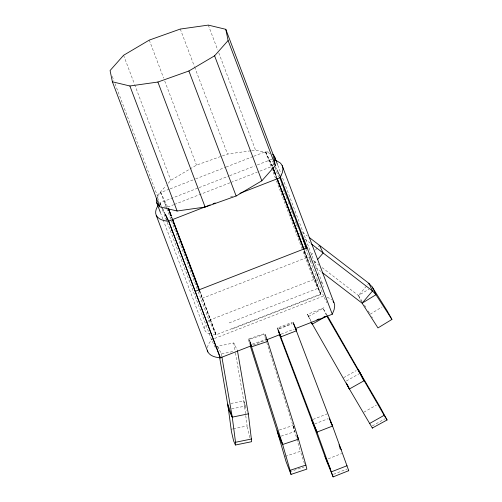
<?xml version="1.0" encoding="UTF-8"?>
<svg xmlns="http://www.w3.org/2000/svg" width="502" height="502" viewBox="0 0 502 502"><rect width="100%" height="100%" fill="white"/><g stroke="black" fill="none" stroke-linecap="round" stroke-linejoin="round"><path stroke-width="0.38" stroke-dasharray="2.51 1.88" d="M207.339 347.629L208.462 344.165L211.668 339.603M310.562 255.813L309.081 257.557L311.077 261.737M311.058 255.229L313.537 252.318M315.513 249.99L319.473 245.334M314.233 263.468L316.706 260.557M361.785 302.486L358.447 295.527L368.844 283.304M158.237 200.053L157.314 195.56L166.143 185.583M168.22 183.236L170.818 180.3L189.273 169.4M322.121 267.591L358.447 295.527L368.989 289.089M370.206 314.202L382.066 306.954M189.932 169.005L196.52 165.114L221.62 156.166M207.301 322.278A37.656 12.958 -20.7 0 1 209.033 320.339L209.158 320.263M308.504 316.517L323.947 307.833L307.481 314.352L311.221 321.242M343.606 377.686L356.188 370.608M346.386 380.968L358.968 373.89M363.799 412.205L376.387 405.127M372.289 425.922L384.877 418.844M197.16 288.926L160.728 192.511L169.45 189.116M170.178 188.827L194.901 179.201M195.629 178.919L225.436 167.304M226.164 167.022L253.064 156.542M253.792 156.26L265.426 151.73L272.398 166.275L257.877 171.929M211.53 339.685L159.843 202.908L198.403 187.892M199.125 187.61L228.956 175.989M229.684 175.706L254.414 166.074M257.325 164.938L271.877 159.272L272.981 162.196M167.693 207.056L173.648 204.741M174.37 204.458L230.28 182.678M231.008 182.395L257.149 172.217M230.468 197.01L234.101 195.592M202.18 298.32L306.879 257.532M198.259 291.838L209.033 320.339L313.719 279.532A45.82 15.769 -20.7 0 1 317.929 280.568M229.163 322.918L317.942 288.336L303.804 251.113L307.061 257.909M213.231 334.652A37.656 12.958 -20.7 0 0 215.979 334.847L320.69 294.078A275.46 7.63 68.7 0 0 304.413 250.234M232.093 329.03L320.866 294.454L304.124 250.234M213.846 338.756L211.518 339.659L215.879 348.764M214.574 338.473L323.545 296.023L326.796 302.806M278.805 327.492L292.258 322.253M278.717 328.615L292.164 323.376M279.325 328.866L292.07 323.903M253.115 345.069L266.066 340.023M281.183 334.137L294.134 329.092M313.047 419.402L327.204 413.886M314.723 423.92L328.176 418.674M328.245 458.803L341.693 453.563M333.541 474.296L346.995 469.056M222.361 155.902L227.525 154.064L250.994 150.757M248.86 338.825L263.983 333.774L264.692 336.014M250.617 338.982L264.322 334.401M252.242 344.14L265.928 339.572M279.307 430.045L292.992 425.47M281.145 436.125L294.831 431.557L266.813 342.728M285.262 456.362L300.391 451.317L293.199 426.211M289.673 471.773L304.08 466.96M209.02 320.32L216.13 334.809A275.46 7.63 68.7 0 0 199.852 290.965M218.094 348.557L217.699 346.248L233.763 342.954L237.095 349.913M217.699 346.248L221.363 353.904L234.371 351.237M230.826 403.489L243.828 400.822L246.074 407.335M231.648 408.86L244.65 406.193L246.651 410.372M231.045 429.248L232.57 428.934M233.336 428.777L247.103 425.96L243.828 400.822M251.747 150.65L255.537 150.111L269.994 153.587M327.147 297.115L331.74 299.738M302.543 232.313L307.381 236.034M305.003 239.04L310.443 243.225M314.045 261.379L319.015 265.2M315.852 267.604L320.816 271.425M358.447 295.527L362.099 301.325M364.534 305.185L366.153 307.764M368.179 310.983L369.805 313.555M371.687 316.561L372.459 317.822M326.953 315.074L323.075 308.322L326.413 315.281M308.674 316.423L307.481 314.352L310.838 321.387M275.447 166.733L276.665 169.218M268.934 152.326A45.82 15.769 -20.7 0 0 265.345 151.516L272.253 165.967M320.866 294.454L313.719 279.532L302.681 250.322M160.728 192.511L167.768 207.251A37.656 12.958 -20.7 0 1 162.604 206.642M164.593 202.739L166.909 207.571M159.843 202.908L161.186 205.713M162.529 208.512L164.876 213.413M159.943 203.166L161.951 207.351M162.284 208.054L164.963 213.639M165.993 218.044L166.997 220.14M293.281 426.198L295.019 430.534M277.769 165.196L280.813 173.24M281.089 173.974L322.83 284.439M273.257 162.93L274.638 166.582M274.914 167.317L278.503 176.823M281.271 184.134L281.823 185.596M283.203 189.254L284.308 192.178M284.584 192.912L286.799 198.761M288.179 202.419L288.732 203.881M290.112 207.539L291.216 210.463M291.493 211.191L293.701 217.046M295.364 221.432L296.193 223.622M296.469 224.356L298.125 228.743M299.782 233.135L300.61 235.325M304.758 246.294L305.586 248.49M305.768 248.791L323.545 296.023M276.113 176.189L276.665 177.652M304.25 250.661L320.546 293.777A45.82 15.769 -20.7 0 0 321.732 292.007M269.241 159.642L272.078 167.153M275.667 176.648L276.219 178.11M265.345 151.516L275.36 178.022M276.464 180.94L302.405 249.594M208.299 25.1L217.686 49.955M218.79 52.879L255.537 150.111M180.287 29.053L194.374 66.333M194.65 67.067L227.525 154.064M149.282 40.097L163.646 78.117M164.75 81.042L196.52 165.114M123.58 55.289L134.354 83.796M134.63 84.531L170.818 180.3M171.697 217.222L172.249 218.684M199.564 290.959L216.13 334.809M171.546 217.247L172.098 218.709M199.419 291.016L215.992 334.865M112.285 76.392L113.941 80.778M115.046 83.702L157.314 195.56M160.376 212.459L162.874 219.06M163.15 219.794L204.985 330.517M339.314 447.044L340.111 449.215M304.438 463.635L300.391 451.317M264.924 336.76L266.575 341.981M248.139 339.063L249.789 344.29M249.701 437.675L247.103 425.96M158.387 200.8L158.852 203.046M233.763 342.954L235.356 352.209M235.488 352.981L244.65 406.193M221.363 353.904L221.765 356.213M320.998 282.218A45.82 15.769 -20.7 0 1 323.37 287.163M210.087 334.05A37.656 12.958 -20.7 0 1 205.983 324.148M157.12 197.757A37.656 12.958 -20.7 0 1 160.816 192.743M276.244 176.24A275.46 7.63 68.7 0 1 276.79 177.658M171.684 216.964A275.46 7.63 68.7 0 1 172.23 218.383M273.352 163.985A45.82 15.769 -20.7 0 1 272.172 165.754"/><path stroke-width="0.75" d="M293.143 322.366L332.556 426.054L348.739 470.663L333.127 476.9L316.975 432.122L277.386 328.044M237.427 350.609L248.321 413.849L232.257 417.143L227.764 404.116L231.435 431.551L233.637 440.963L235.413 445.017L235.532 442.275L232.257 417.143L221.897 356.985M235.413 445.017L251.471 441.729L251.653 441.358L248.321 413.849M158.186 205.431C156.26 208.274 154.729 212.013 156.247 215.377L207.834 351.902C210.275 356.294 215.797 357.443 220.391 357.813L168.722 221.062M317.697 259.396L323.144 252.989L319.473 245.334M112.385 81.782L129.886 85.986L157.892 82.039L188.896 70.989L214.599 55.804L228.103 40.543L225.8 29.311L208.299 25.1L180.287 29.053L149.282 40.097L123.58 55.289L110.076 70.544L112.385 81.782L159.623 206.793L177.124 211.003L205.13 207.05L236.135 196.006L261.837 180.814L275.341 165.56L273.038 154.321L225.8 29.311M309.194 237.433L368.844 283.304L372.283 287.075L387.061 310.638L391.924 319.429L377.968 327.919L362.118 303.183L322.058 272.379M311.171 322.083L349.386 388.994L363.963 380.798L360.292 373.143L327.342 315.752M369.585 423.512L384.156 415.317L387.073 419.979L372.327 428.018L349.386 388.994L346.33 383.007M165.214 214.116L168.572 221.118L210.131 204.929M213.036 203.799L215.214 202.952M239.918 193.326L280.599 177.482L276.997 169.914M195.265 291.311L307.142 247.737M316.906 319.768L319.065 318.927M323.388 317.245L325.547 316.404M220.234 357.851L251.678 345.627M266.788 339.741L280.461 334.414M295.571 328.528L332.274 314.233L280.329 176.873L282.331 172.751L282.946 168.948A66.942 23.042 -20.7 0 0 279.978 162.755L275.385 160.132M279.125 332.977L280.963 336.823L296.544 330.755L293.764 324.028M279.237 334.301L313.311 424.466L316.975 432.122L332.556 426.054L329.406 418.9M331.464 471.798L347.045 465.731M265.188 334.483L267.673 341.416L251.809 346.719L250.103 342.408M250.26 345.784L278.986 436.847L282.651 444.502L298.495 439.212L267.654 341.429M305.894 465.053L306.86 469.119L291.016 474.409L290.049 470.343L305.894 465.053L298.495 439.212L297.046 435.592M391.924 319.429L375.954 294.73L372.283 287.075M235.532 442.275L251.596 438.986M291.016 474.409L285.977 461.351L277.142 430.766L282.651 444.502L290.049 470.343M311.654 244.154L372.509 290.959L375.954 294.73L362.118 303.183L372.509 290.959L368.844 283.304M156.247 215.377C158.651 219.75 164.091 220.836 168.647 221.326L165.296 214.341M311.152 322.008L312.175 324.173L326.746 315.978L384.156 415.317M348.344 470.186L348.702 470.832M333.127 476.9L326.953 461.909L311.629 419.954L316.975 432.122M363.963 380.798L358.177 369.491L379.625 406.156L387.073 419.979M317.314 274.751L317.496 275.127M332.274 314.233L334.094 309.728L334.702 305.931A66.942 23.042 -20.7 0 0 332.995 301.081M347.39 384.814L349.386 388.994M295.308 328.182L296.544 330.755M330.554 421.881L332.556 426.054M266.65 339.327L267.673 341.416M297.498 437.123L298.495 439.212M171.345 229.219L172.682 232.018M232.257 417.143L228.586 409.488L219.688 357.813M339.026 444.791L341.228 449.805M324.989 456.531L330.335 468.699M249.318 339.779L282.651 444.502M278.183 330.096L280.963 336.823M372.264 427.578L372.503 428.175M282.149 165.585L333.912 302.562M274.456 156.417L277.493 164.461M228.103 40.543L275.341 165.56M279.777 177.463L306.49 248.145M301.978 236.712L306.396 248.408M275.429 174.307L272.95 167.737A275.46 7.63 68.7 0 1 275.968 175.524M277.085 178.687L303.848 249.5M272.806 167.43L275.284 173.999M276.941 178.379L301.219 242.629M302.047 244.819L303.697 249.199M214.599 55.804L261.837 180.814M188.896 70.989L236.135 196.006M278.428 330.799L279.733 334.244M157.892 82.039L205.13 207.05M129.886 85.986L177.124 211.003M168.39 208.462L171.144 215.766M172.525 219.412L199.288 290.231M168.245 208.518L171.006 215.816M172.374 219.437L199.143 290.288M168.572 221.118L220.246 357.87M156.775 202.927L160.376 212.459M207.288 350.183L207.834 351.902M159.159 204.546L159.623 206.793M277.066 178.367A275.46 7.63 68.7 0 1 304.149 249.538M168.39 208.43A275.46 7.63 68.7 0 1 171.408 216.255M172.506 219.098A275.46 7.63 68.7 0 1 199.589 290.269M272.624 154.196A45.82 15.769 -20.7 0 1 274.443 161.738M158.877 205.18A37.656 12.958 -20.7 0 1 156.869 198.334"/></g></svg>
